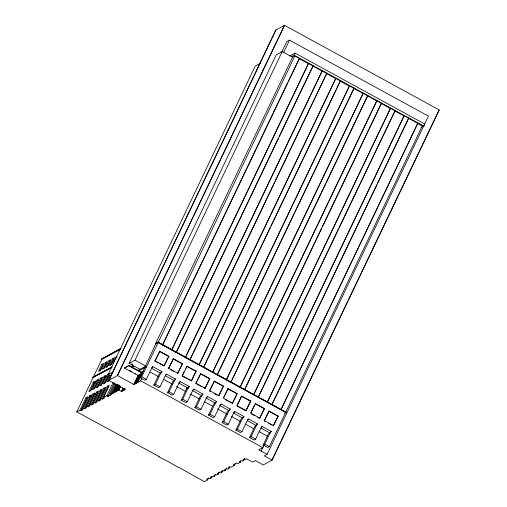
<?xml version="1.0" encoding="UTF-8"?>
<svg xmlns="http://www.w3.org/2000/svg" width="507" height="507" viewBox="0 0 507 507"><rect width="100%" height="100%" fill="white"/><g stroke="black" fill="none" stroke-linecap="round" stroke-linejoin="round"><path stroke-width="0.76" d="M111.458 367.708L92.781 377.481L112.079 366.884M208.567 477.797L207.559 479.907L204.327 481.65L179.358 467.612L179.009 467.803L165.181 459.862L164.838 460.045L158.78 456.731L159.122 456.547L76.772 411.874L93.13 377.576M93.263 377.303L101.787 359.431L120.216 349.5M80.005 410.131L85.873 397.824L87.888 396.74L82.02 409.048L83.028 409.599L81.012 410.683L80.005 410.131L76.772 411.874M93.427 381.999L88.826 391.638L90.842 390.555L95.436 380.915L93.427 381.999L94.429 382.551L95.772 381.828M101.768 364.514L98.516 371.327L100.525 370.243L103.77 363.443L101.768 364.514L102.769 365.065L99.847 371.194M81.012 410.683L86.881 398.375L85.873 397.824M90.493 390.808L94.429 382.551M83.585 408.205L89.454 395.897L91.463 394.814L85.594 407.121L86.602 407.672L84.593 408.756L83.585 408.205L82.02 409.048M97.002 380.073L92.407 389.706L94.416 388.628L99.011 378.989L97.002 380.073L98.009 380.624L94.068 388.882M105.336 362.594L102.091 369.4L104.106 368.316L107.351 361.516L105.342 362.587L106.343 363.145L103.751 368.589M84.593 408.756L90.461 396.449L91.799 395.726M87.16 406.278L93.028 393.971L95.037 392.887L89.169 405.194L90.176 405.746L88.167 406.829L87.16 406.278L85.594 407.121M100.576 378.146L95.981 387.779L97.99 386.702L102.591 377.062L100.576 378.146L101.584 378.697L97.319 387.646M108.916 360.667L105.671 367.474L107.68 366.39L110.925 359.59L108.916 360.661L109.918 361.218L107.002 367.341M88.167 406.829L94.036 394.522L95.373 393.8M90.734 404.352L96.609 392.044L98.618 390.96L92.749 403.268L93.751 403.819L91.742 404.903L90.734 404.352L89.169 405.194M104.157 376.219L99.556 385.852L101.571 384.775L106.166 375.136L104.157 376.219L105.158 376.771L106.502 376.048M112.491 358.741L109.246 365.547L111.255 364.463L114.5 357.663L112.497 358.734L113.498 359.292L110.577 365.414M91.742 404.903L97.61 392.595L96.609 392.044M100.893 385.719L105.158 376.771M94.315 402.425L100.183 390.117L102.192 389.034L96.324 401.341L97.331 401.893L95.316 402.976L94.315 402.425L92.749 403.268M109.068 373.57L107.731 374.293L103.136 383.926L105.145 382.848L109.087 374.584M112.82 363.62L116.065 356.814L117.073 357.365M110.78 376.194L108.029 374.686L255.211 66.106L260.509 63.255M95.316 402.976L101.191 390.669L100.183 390.117M104.467 383.793L108.739 374.844L107.731 374.293M97.889 400.498L103.758 388.191L105.767 387.107L99.898 399.415L100.906 399.966L98.897 401.05L97.889 400.498L96.324 401.341M109.994 375.117L106.711 381.999L108.72 380.922L110.691 376.79M98.897 401.05L104.765 388.742L103.758 388.191M108.371 381.175L275.707 30.135L284.592 25.35L439.182 109.918L272.139 460.128L263.253 464.913L255.401 460.616L252.625 462.111L246.656 458.848L245.781 459.317L244.773 458.765L242.777 459.843L243.778 460.394L244.786 458.284M108.948 380.199L275.985 29.989M101.463 398.572L107.332 386.264L109.347 385.181L103.472 397.488L104.48 398.039L102.471 399.123L101.463 398.572L99.898 399.415M102.471 399.123L108.34 386.816L107.332 386.264M103.472 397.488L106.806 395.694L112.941 382.829M117.275 375.712L284.313 25.502M110.887 394.269L118.682 390.067L121.407 391.562L125.337 389.446L108.669 380.345L117.554 375.56L284.592 25.35M106.806 395.694L107.909 396.297L114.386 382.715M107.909 396.297L111.274 394.484L110.171 393.882L114.943 383.875M110.171 393.882L111.736 393.033L115.995 384.116M124.456 368.038L128.677 365.762L142.34 373.234L138.119 375.516L124.456 368.038L128.86 365.376L142.524 372.854L138.303 375.129M116.705 384.502L112.453 393.426L111.736 393.033M116.318 386.917L115.514 387.494L112.795 393.185L115.381 387.424C123.062 382.646 115.52 388.596 118.296 384.845M116.864 384.661L115.634 387.234L116.73 384.591M112.668 393.115L113.6 392.614L116.407 386.873L117.472 386.442M115.507 387.164L116.439 386.657L117.447 384.68M116.445 386.993L113.6 392.614M117.491 384.8L116.439 386.657M116.534 386.942L113.822 392.633L114.626 392.063L117.339 386.366L118.365 385.814M117.58 384.75L116.528 386.613L117.592 386.176M114.842 392.082L117.428 386.321M117.554 386.061L118.169 384.775M117.561 386.391L114.626 392.063M114.715 392.012L115.647 391.512L118.454 385.77M139.989 369.305L129.089 363.342L276.271 54.762L282.19 51.568L292.514 57.215L294.82 55.973L299.396 58.476L162.563 344.937L219.1 226.414M116.116 390.872L118.492 385.89M116.204 390.821L118.581 385.84M115.869 391.531L116.673 390.96L119.386 385.263M128.677 365.762L128.86 365.376M119.519 385.339L116.889 390.979L119.139 385.928M116.762 390.91L117.694 390.409L119.823 386.087M117.827 390.479L119.861 386.207M119.95 386.163L117.694 390.409M117.782 390.358L118.72 389.858L120.419 386.296M118.682 390.067L120.33 386.626M120.546 386.366L118.72 389.858M129.678 370.896L129.862 370.509M131.275 367.55L132.638 364.691M281.955 51.651L286.728 41.644L289.503 40.148L428.415 116.141L267.094 454.354L264.318 455.85L272.139 460.128M129.089 363.342L135.008 360.147L282.19 51.568M121.407 391.562L123.055 388.115M121.522 391.499L123.093 388.204M283.552 52.627L289.503 40.148M122.333 391.062L123.721 388.223M123.252 390.567L124.361 388.406M124.937 388.616L124.266 390.022L124.988 388.59M135.033 373.824L135.217 373.444M138.119 375.516L133.848 384.471L117.554 375.56M134.938 383.881L138.398 376.631M134.995 383.856L138.455 376.606M135.977 383.324L139.488 376.048M136.085 383.267L139.545 376.017M186.481 389.04L188.046 388.197L189.32 386.607L180.232 381.632L179.541 382.005L173.673 394.313L172.107 395.156L167.532 392.652L172.817 381.568L174.383 380.719L175.65 379.128L166.569 374.16L165.878 374.527L160.009 386.835L158.444 387.678L153.868 385.174L159.154 374.09L160.719 373.247L161.987 371.656L152.899 366.681L152.214 367.055L146.346 379.363L144.78 380.206L140.205 377.702L141.77 376.859L158.127 342.561L155.814 343.809L155.687 343.391L158.083 342.098L286.157 412.166L284.566 413.218M137.023 382.76L140.534 375.484M155.814 343.809L137.948 382.265M155.687 343.391L292.514 57.215M291.411 56.613L294.098 55.168L295.08 53.108L424.834 124.095L423.852 126.148L421.203 127.58M155.554 343.664L158.083 342.098M294.82 55.973L158.254 342.288L155.947 343.537M141.402 375.015L137.359 377.195L133.899 384.445L140.642 380.814L141.63 378.735M154.819 361.054L159.762 351.231L168.85 356.199L164.255 365.839L155.167 360.864L154.819 361.054L158.064 362.828M219.778 224.981L287.551 82.895M288.236 81.469L299.396 58.476M155.167 360.864L159.762 351.231M163.907 366.022L168.85 356.199M171.651 349.912L308.484 63.445L313.06 65.954L176.227 352.416L278.4 138.208M153.868 385.174L155.434 384.331L161.302 372.024L161.987 371.656M171.917 349.767L308.484 63.445M173.426 358.703L168.482 368.526L173.426 358.703L182.526 363.684L177.57 373.501L182.514 363.677M279.078 136.782L304.282 83.947M304.961 82.514L313.06 65.954M185.315 357.384L322.148 70.923L326.723 73.426L189.891 359.888L274.35 182.812M167.532 392.652L169.097 391.81L174.966 379.502L175.65 379.128M185.581 357.239L322.148 70.923M186.69 378.488L182.146 376.004L184.117 371.872M185.758 368.431L186.747 366.365L195.835 371.333L196.177 371.149L191.583 380.789L187.989 379.198M275.035 181.386L326.723 73.426M182.146 376.004L187.089 366.181L196.19 371.156M285.675 412.337L269.318 446.635L267.753 447.478L263.177 444.975L264.743 444.132L270.028 433.048L271.302 431.457L262.214 426.482L261.523 426.856L255.655 439.157L254.089 440.006L249.514 437.503L254.799 426.412L256.365 425.569L257.638 423.979L248.55 419.01L247.86 419.378L241.991 431.685L240.426 432.528L235.85 430.025L241.136 418.94L242.701 418.098L243.975 416.507L234.887 411.532L234.196 411.906L228.327 424.213L226.762 425.056L222.186 422.553L227.472 411.462L229.037 410.619L230.311 409.029L221.223 404.06L220.532 404.428L214.664 416.735L213.098 417.578L208.523 415.075L213.808 403.99L215.374 403.147L216.647 401.557L207.559 396.582L206.869 396.956L201 409.263L199.435 410.106L194.859 407.603L200.145 396.518L201.71 395.669L202.984 394.078L193.896 389.11L193.205 389.477L187.337 401.785L185.771 402.628L181.195 400.124L187.064 387.823M191.234 380.972L195.835 371.333M198.978 364.856L335.811 78.395L340.387 80.898L203.554 367.36L270.307 227.415M181.195 400.124L182.761 399.282L188.629 386.974L189.32 386.607M199.245 364.717L335.811 78.395M196.798 381.41L195.81 383.476L200.753 373.653L209.86 378.634M197.457 380.035L200.753 373.653M270.985 225.989L340.387 80.898M204.898 388.451L209.841 378.621L205.246 388.261L202.952 387.38M349.475 85.873L212.642 372.334L349.475 85.873L354.051 88.376L217.218 374.838L353.449 89.232M194.859 407.603L196.424 406.76L202.293 394.452L202.984 394.078M209.803 390.263L214.417 381.131L223.524 386.112M210.773 391.664L209.48 390.954L214.417 381.131M218.561 395.923L223.505 386.1L218.91 395.739L209.822 390.764M226.306 379.806L363.139 93.345L367.714 95.848L230.881 382.31L236.332 370.89M208.523 415.075L210.088 414.232L215.957 401.924L216.647 401.557M226.572 379.667L363.139 93.345M223.467 397.735L228.08 388.603L237.194 393.584L232.574 403.211L229.633 401.975M237.016 369.457L325.564 183.819M326.242 182.387L367.112 96.71M228.08 388.603L223.486 398.242L232.574 403.211M232.231 403.395L237.168 393.571M239.969 387.285L376.802 100.823L381.384 103.327L244.545 389.788L253.063 371.935M222.186 422.553L223.752 421.704L229.62 409.403L230.311 409.029M240.236 387.139L376.802 100.823M237.13 405.213L241.402 396.265L250.49 401.233L250.832 401.05L245.895 410.873L250.49 401.233M253.741 370.509L321.514 228.423M322.199 226.99L381.384 103.327M207.559 479.907L206.552 479.356L208.567 478.272L209.568 478.823L211.134 477.981L211.806 476.574M211.134 477.981L210.132 477.429L212.141 476.346L213.149 476.897L214.715 476.054L215.386 474.647M390.466 108.295L253.633 394.757L390.466 108.295L395.048 110.799L258.215 397.26L338.245 229.468M235.85 430.025L237.415 429.182L243.284 416.874L243.975 416.507M214.715 476.054L213.707 475.503L215.716 474.419L216.723 474.97L218.289 474.127L219.297 472.017M218.289 474.127L217.281 473.576L219.29 472.492L220.298 473.044L221.863 472.201L222.871 470.09M250.794 412.685L254.083 405.803M338.923 228.042L395.048 110.799M221.863 472.201L220.856 471.649L222.871 470.566L223.872 471.117L225.438 470.274L226.445 468.164M225.438 470.274L224.436 469.723L226.445 468.639L227.453 469.19L229.018 468.348L229.69 466.941M229.018 468.348L228.011 467.796L230.02 466.713L231.027 467.264L234.361 465.47L235.381 463.328M264.496 408.522L259.559 418.345L264.496 408.522L255.408 403.553L250.813 413.192L259.901 418.161M404.136 115.773L267.297 402.235L404.136 115.773L408.712 118.277L271.879 404.738L308.319 328.34M249.514 437.503L251.079 436.654L256.948 424.353L257.638 423.979M234.361 465.47L233.258 464.868L236.617 463.056L237.726 463.658L240.217 462.314L240.888 460.907M264.464 420.164L269.071 411.025L278.191 416.019M308.997 326.907L376.771 184.821M377.449 183.395L408.103 119.132M269.071 411.025L264.477 420.664L273.565 425.639L278.159 416L273.222 425.823M263.177 444.975L268.463 433.891L270.028 433.048M261.092 451.072L264.027 444.918M267.094 454.354L258.785 449.81L262.803 447.643L264.128 444.873M417.8 123.245L280.967 409.707L417.8 123.245L422.375 125.749L285.809 412.071M271.86 460.28L347.884 300.898M348.562 299.466L439.182 109.918M152.899 366.681L151.631 368.278L160.719 373.247M166.569 374.16L165.295 375.75L174.395 380.725M180.232 381.632L178.958 383.222L188.059 388.204M193.896 389.11L192.622 390.701L201.729 395.682M207.559 396.582L206.286 398.172L215.393 403.16M221.223 404.06L219.949 405.651L229.037 410.619M234.887 411.532L233.613 413.123L242.726 418.11M248.55 419.01L247.277 420.601L256.396 425.588M262.214 426.482L260.94 428.073L270.06 433.067M289.782 55.96L295.08 53.108M354.051 88.376L362.873 93.491M367.714 95.848L376.536 100.969M408.712 118.277L417.534 123.391M422.375 125.749L418.186 123.746M120.603 348.461L101.178 359.267L121.129 348.518M92.781 377.481L111.952 367.157M111.584 367.436L92.914 377.214M108.029 374.686L112.662 372.189M131.972 367.176L134.051 366.054M137.91 370.427L145.908 366.117L135.008 360.147M138.658 370.934L146.073 366.935M141.174 372.29L143.893 370.826M138.291 376.853L140.433 375.7M270.643 431.844L271.302 431.457M243.778 460.394L242.213 461.237L241.212 460.686L239.209 461.763L240.217 462.314M107.864 396.271L111.274 394.484M294.098 55.168L423.852 126.148M299.13 58.622L308.218 63.59M312.794 66.094L321.882 71.069M326.457 73.572L335.545 78.541M340.121 81.044L349.209 86.019M381.112 103.472L390.2 108.441M394.782 110.944L403.864 115.913M157.956 342.371L286.024 412.432M157.867 342.421L285.935 412.483M250.857 401.062L241.744 396.075L237.149 405.714L246.237 410.689M159.42 351.414L168.508 356.383M173.083 358.886L182.171 363.861M200.411 373.836L209.499 378.811M214.074 381.315L223.162 386.283M227.738 388.787L236.826 393.762M255.065 403.737L264.153 408.712M268.729 411.215L277.817 416.184M168.831 368.342L177.919 373.31M182.495 375.814L191.583 380.789M196.158 383.292L205.246 388.261M159.363 363.538L162.608 365.313M170.434 369.59L173.679 371.365M196.463 383.831L201.653 386.67M214.017 393.438L217.269 395.213M225.089 399.491L228.334 401.265M236.807 405.904L245.242 410.518M251.117 413.731L254.362 415.506M257.607 417.28L258.906 417.99M264.134 420.848L265.434 421.564M268.678 423.339L271.923 425.113M150.091 372.005L158.425 376.562M163.279 379.217L172.304 384.154M176.468 386.435L185.492 391.372M190.353 394.028L199.378 398.965M204.232 401.62L212.566 406.177M217.421 408.838L227.142 414.156M231.306 416.431L240.331 421.368M245.185 424.029L253.519 428.586M259.071 431.622L267.398 436.178M141.77 376.859L146.346 379.363M155.434 384.331L160.009 386.835M169.097 391.81L173.673 394.313M182.761 399.282L187.337 401.785M196.424 406.76L201 409.263M210.088 414.232L214.664 416.735M223.752 421.704L228.327 424.213M237.415 429.182L241.991 431.685M251.079 436.654L255.655 439.157M264.743 444.132L269.318 446.635M130.533 370.877L131.871 371.612M101.33 359.184L101.787 359.431M140.642 380.814L262.803 447.643M93.028 393.971L94.036 394.522M89.454 395.897L90.461 396.449M131.82 363.982L132.352 364.248L131.852 363.975"/></g></svg>
